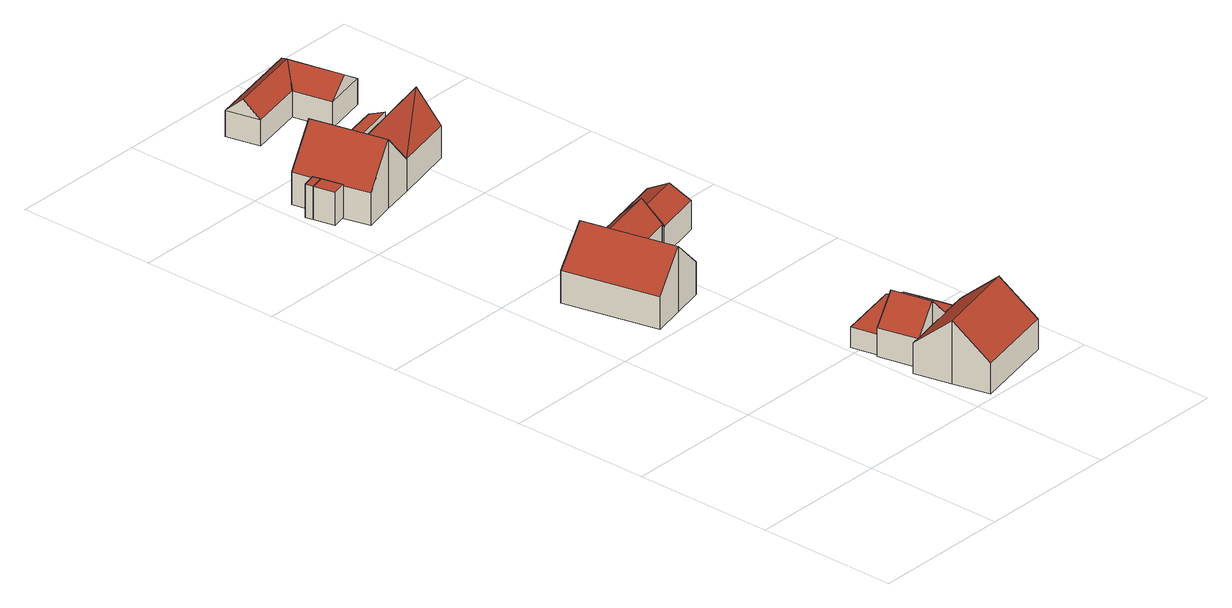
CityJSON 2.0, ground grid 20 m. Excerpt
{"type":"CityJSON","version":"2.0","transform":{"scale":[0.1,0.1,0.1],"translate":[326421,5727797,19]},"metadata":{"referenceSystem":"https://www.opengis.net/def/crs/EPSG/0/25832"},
"CityObjects":{
"building1":{"type":"Building","attributes":{"Geometrietyp2DReferenz":"3000","Gemeindeschluessel":"05170048","function":"31001_1010","roofType":"1000","measuredHeight":4.69},"address":[{"country":"Germany","locality":"Wesel","thoroughfareNumber":"15","thoroughfareName":"Auf der Laak"}],"geometry":[{"type":"Solid","lod":"2","boundaries":[[[[0,1,2,3]],[[4,5,1,0]],[[6,7,5,4]],[[3,2,7,6]],[[4,0,3,6]],[[1,5,7,2]]]],"semantics":{"surfaces":[{"type":"WallSurface"},{"type":"RoofSurface"},{"type":"GroundSurface"}],"values":[[0,0,0,0,1,2]]}}]},
"building2":{"type":"Building","attributes":{"Geometrietyp2DReferenz":"3000","Gemeindeschluessel":"05170048","function":"51009_1610","roofType":"1000","measuredHeight":4.7},"geometry":[{"type":"Solid","lod":"2","boundaries":[[[[6,7,8,9]],[[4,5,7,6]],[[10,11,5,4]],[[9,8,11,10]],[[4,6,9,10]],[[7,5,11,8]]]],"semantics":{"surfaces":[{"type":"WallSurface"},{"type":"RoofSurface"},{"type":"GroundSurface"}],"values":[[0,0,0,0,1,2]]}}]},
"building3":{"type":"Building","attributes":{"Gemeindeschluessel":"05170048","Geometrietyp2DReferenz":"3000","function":"31001_1010"},"address":[{"country":"Germany","locality":"Wesel","thoroughfareNumber":"17","thoroughfareName":"Auf der Laak"}],"children":["building3-1","building3-2"]},
"building3-1":{"type":"BuildingPart","attributes":{"roofType":"3100","measuredHeight":9.38},"parents":["building3"],"geometry":[{"type":"Solid","lod":"2","boundaries":[[[[12,13,14,15]],[[16,17,13,12]],[[18,19,17,16]],[[20,21,19,18]],[[22,23,24,25]],[[15,14,23,22]],[[22,25,20,18,15]],[[16,12,15,18]],[[13,17,19,21,24,23,14]],[[25,24,21,20]]]],"semantics":{"surfaces":[{"type":"WallSurface"},{"type":"RoofSurface"},{"type":"GroundSurface"},{"type":"ClosureSurface"}],"values":[[0,0,0,0,0,0,1,1,2,3]]}}]},
"building3-2":{"type":"BuildingPart","attributes":{"roofType":"5000","measuredHeight":7.63},"parents":["building3"],"geometry":[{"type":"Solid","lod":"2","boundaries":[[[[25,24,26,27]],[[28,29,21,20]],[[30,31,29,28]],[[32,33,31,30]],[[34,35,33,32]],[[27,26,35,34]],[[28,20,36,30]],[[20,25,36]],[[27,34,32,30,36,25]],[[24,21,29,31,33,35,26]],[[20,21,24,25]]]],"semantics":{"surfaces":[{"type":"WallSurface"},{"type":"RoofSurface"},{"type":"GroundSurface"},{"type":"ClosureSurface"}],"values":[[0,0,0,0,0,0,1,1,1,2,3]]}}]},
"building4":{"type":"Building","attributes":{"Gemeindeschluessel":"05170048","Geometrietyp2DReferenz":"3000","function":"31001_1010"},"address":[{"country":"Germany","locality":"Wesel","thoroughfareNumber":"19","thoroughfareName":"Auf der Laak"}],"children":["building4-1","building4-2","building4-3"]},
"building4-1":{"type":"BuildingPart","attributes":{"roofType":"3100","measuredHeight":8.89},"parents":["building4"],"geometry":[{"type":"MultiSurface","lod":"2","boundaries":[[[37,38,39,40]],[[41,42,38,37]],[[43,44,42,41]],[[45,46,44,43]],[[47,48,46,45]],[[49,50,48,47]],[[51,52,53,54]],[[55,56,52,51]],[[40,39,56,55]],[[43,41,37,40,45]],[[55,51,54,57,49,47,45,40]],[[38,42,44,46,48,50,58,53,52,56,39]],[[59,58,50]],[[60,57,61]],[[49,62,63]],[[63,62,64,59,50]],[[64,60,61,58,59]],[[65,66,53,58]],[[57,54,67,68]],[[66,65,68,67]]],"semantics":{"surfaces":[{"type":"WallSurface"},{"type":"RoofSurface"},{"type":"GroundSurface"},{"type":"ClosureSurface"}],"values":[0,0,0,0,0,0,0,0,0,1,1,2,0,0,0,3,3,0,0,3]}}]},
"building4-2":{"type":"BuildingPart","attributes":{"roofType":"1000","measuredHeight":2.84},"address":[{"country":"Germany","locality":"Wesel","thoroughfareNumber":"19","thoroughfareName":"Auf der Laak"}],"parents":["building4"],"geometry":[{"type":"Solid","lod":"2","boundaries":[[[[67,66,69,70]],[[70,69,71,72]],[[68,67,70,72]],[[66,65,71,69]],[[67,68,65,66]],[[68,72,71,65]]]],"semantics":{"surfaces":[{"type":"WallSurface"},{"type":"RoofSurface"},{"type":"GroundSurface"},{"type":"ClosureSurface"}],"values":[[0,0,1,2,3,3]]}}]},
"building4-3":{"type":"BuildingPart","attributes":{"roofType":"3100","measuredHeight":7.63},"address":[{"country":"Germany","locality":"Wesel","thoroughfareNumber":"19","thoroughfareName":"Auf der Laak"}],"parents":["building4"],"geometry":[{"type":"MultiSurface","lod":"2","boundaries":[[[73,74,50,63]],[[75,76,74,73]],[[77,78,76,75]],[[79,80,78,77]],[[73,63,81,75]],[[61,79,77,75,81]],[[50,74,76,78,80,58,59]],[[81,62,64]],[[64,62,63,50,59]],[[71,65,58,80]],[[79,61,68,72]],[[65,71,72,68]],[[81,64,60]],[[61,60,64,59,58]]],"semantics":{"surfaces":[{"type":"WallSurface"},{"type":"RoofSurface"},{"type":"GroundSurface"},{"type":"ClosureSurface"}],"values":[0,0,0,0,1,1,2,0,3,0,0,3,0,3]}}]},
"building5":{"type":"Building","attributes":{"Geometrietyp2DReferenz":"3000","Gemeindeschluessel":"05170048","function":"51009_1610","roofType":"1000","measuredHeight":2.93},"geometry":[{"type":"Solid","lod":"2","boundaries":[[[[82,83,84,85]],[[70,69,83,82]],[[72,71,69,70]],[[86,87,71,72]],[[88,89,87,86]],[[90,91,89,88]],[[85,84,91,90]],[[88,86,72,70,82,85,90]],[[83,69,71,87,89,91,84]]]],"semantics":{"surfaces":[{"type":"WallSurface"},{"type":"RoofSurface"},{"type":"GroundSurface"}],"values":[[0,0,0,0,0,0,0,1,2]]}}]},
"building6":{"type":"Building","attributes":{"Geometrietyp2DReferenz":"3000","Gemeindeschluessel":"05170048","function":"31001_2723","roofType":"1000","measuredHeight":2.44},"address":[{"country":"Germany","locality":"Wesel","thoroughfareNumber":"19","thoroughfareName":"Auf der Laak"}],"geometry":[{"type":"Solid","lod":"2","boundaries":[[[[92,93,94,95]],[[96,97,93,92]],[[98,99,97,96]],[[95,94,99,98]],[[96,92,95,98]],[[93,97,99,94]]]],"semantics":{"surfaces":[{"type":"WallSurface"},{"type":"RoofSurface"},{"type":"GroundSurface"}],"values":[[0,0,0,0,1,2]]}}]},
"building7":{"type":"Building","attributes":{"Gemeindeschluessel":"05170048","Geometrietyp2DReferenz":"3000","function":"31001_1010"},"address":[{"country":"Germany","locality":"Wesel","thoroughfareNumber":"15","thoroughfareName":"Auf der Laak"}],"children":["building7-1","building7-2"]},
"building7-1":{"type":"BuildingPart","attributes":{"roofType":"3100","measuredHeight":9.83},"parents":["building7"],"geometry":[{"type":"Solid","lod":"2","boundaries":[[[[100,101,102,103]],[[104,105,101,100]],[[106,107,105,104]],[[108,109,107,106]],[[110,111,109,108]],[[112,113,111,110]],[[114,115,113,112]],[[116,117,115,114]],[[118,119,117,116]],[[103,102,120,121]],[[110,108,106,104,100,103,112]],[[121,118,116,114,112,103]],[[101,105,107,109,111,113,115,117,119,120,102]],[[121,120,119,118]]]],"semantics":{"surfaces":[{"type":"WallSurface"},{"type":"RoofSurface"},{"type":"GroundSurface"},{"type":"ClosureSurface"}],"values":[[0,0,0,0,0,0,0,0,0,0,1,1,2,3]]}}]},
"building7-2":{"type":"BuildingPart","attributes":{"roofType":"5000","measuredHeight":9.23},"parents":["building7"],"geometry":[{"type":"Solid","lod":"2","boundaries":[[[[122,123,119,118]],[[124,125,123,122]],[[126,127,125,124]],[[128,129,127,126]],[[130,131,129,128]],[[132,133,131,130]],[[121,120,133,132]],[[118,130,128,126,124,122]],[[130,118,134]],[[118,121,134]],[[130,121,132]],[[121,130,134]],[[119,123,125,127,129,131,133,120]],[[118,119,120,121]]]],"semantics":{"surfaces":[{"type":"WallSurface"},{"type":"RoofSurface"},{"type":"GroundSurface"},{"type":"ClosureSurface"}],"values":[[0,0,0,0,0,0,0,1,1,1,1,1,2,3]]}}]},
"building8":{"type":"Building","attributes":{"Geometrietyp2DReferenz":"3000","Gemeindeschluessel":"05170048","function":"31001_2463","roofType":"3100","measuredHeight":5.74},"address":[{"country":"Germany","locality":"Wesel","thoroughfareNumber":"17","thoroughfareName":"Auf der Laak"}],"geometry":[{"type":"Solid","lod":"2","boundaries":[[[[135,136,137,138]],[[139,140,136,135]],[[141,142,140,139]],[[143,144,142,141]],[[145,146,144,143]],[[147,148,146,145]],[[138,137,148,147]],[[147,145,143,138]],[[141,139,135,138,143]],[[136,140,142,144,146,148,137]]]],"semantics":{"surfaces":[{"type":"WallSurface"},{"type":"RoofSurface"},{"type":"GroundSurface"}],"values":[[0,0,0,0,0,0,0,1,1,2]]}}]},
"building9":{"type":"Building","attributes":{"Geometrietyp2DReferenz":"3000","Gemeindeschluessel":"05170048","function":"51009_1610","roofType":"1000","measuredHeight":4.63},"geometry":[{"type":"Solid","lod":"2","boundaries":[[[[149,150,151,152]],[[153,154,150,149]],[[155,156,154,153]],[[157,158,156,155]],[[159,160,158,157]],[[152,151,160,159]],[[157,155,153,149,152,159]],[[150,154,156,158,160,151]]]],"semantics":{"surfaces":[{"type":"WallSurface"},{"type":"RoofSurface"},{"type":"GroundSurface"}],"values":[[0,0,0,0,0,0,1,2]]}}]},
"building10":{"type":"Building","attributes":{"Gemeindeschluessel":"05170048","Geometrietyp2DReferenz":"3000","function":"31001_2463"},"address":[{"country":"Germany","locality":"Wesel","thoroughfareNumber":"15","thoroughfareName":"Auf der Laak"}],"children":["building10-1","building10-2"]},
"building10-1":{"type":"BuildingPart","attributes":{"roofType":"5000","measuredHeight":5.92},"parents":["building10"],"geometry":[{"type":"MultiSurface","lod":"2","boundaries":[[[161,162,163,164]],[[165,166,162,161]],[[164,163,167,168]],[[161,169,165]],[[168,170,164]],[[164,170,169,161]],[[165,169,170,168]],[[162,166,167,163]],[[171,168,167,172]],[[171,172,166,165]]],"semantics":{"surfaces":[{"type":"WallSurface"},{"type":"RoofSurface"},{"type":"GroundSurface"},{"type":"ClosureSurface"}],"values":[0,0,0,1,0,1,1,2,0,3]}}]},
"building10-2":{"type":"BuildingPart","attributes":{"roofType":"5000","measuredHeight":5.92},"parents":["building10"],"geometry":[{"type":"Solid","lod":"2","boundaries":[[[[171,172,173,174]],[[175,176,166,165]],[[174,173,176,175]],[[171,169,165]],[[175,177,174]],[[174,177,169,171]],[[165,169,177,175]],[[172,166,176,173]],[[165,166,172,171]]]],"semantics":{"surfaces":[{"type":"WallSurface"},{"type":"RoofSurface"},{"type":"GroundSurface"},{"type":"ClosureSurface"}],"values":[[0,0,0,1,0,1,1,2,3]]}}]}
},
"vertices":[
[13,880,54],[13,880,7],[34,885,7],[34,885,54],[6,910,54],[6,910,7],[27,915,54],[27,915,7],
[24,926,7],[24,926,54],[4,921,54],[4,921,7],
[89,419,47],[89,419,1],[136,430,1],[136,430,94],[58,553,47],[58,553,1],[105,563,94],[105,563,1],[151,574,47],[151,574,1],[182,441,47],[182,441,1],[165,517,1],[165,517,47],
[221,530,1],[221,530,48],[211,588,47],[211,588,1],[217,559,77],[217,559,1],[224,529,47],[224,529,1],[221,529,47],[221,529,1],[129,539,77],
[338,83,93],[338,83,5],[338,84,5],[338,84,94],[350,31,48],[350,31,5],[229,4,48],[229,4,5],[217,56,94],[217,56,5],[205,109,48],[205,109,5],[220,112,48],[220,112,5],[326,136,48],[326,136,5],[325,136,5],[325,136,48],[326,134,50],[326,134,5],[288,128,48],[288,128,5],[254,120,5],[287,127,48],[288,128,46],[221,112,48],[220,112,46],[254,120,48],[288,128,7],[325,136,7],[325,136,36],[288,128,36],
[313,191,7],[313,191,36],[276,183,7],[276,183,36],
[207,169,46],[207,169,5],[241,176,82],[241,176,5],[276,184,46],[276,184,5],[276,183,46],[276,183,5],[254,120,82],
[308,213,36],[308,213,7],[290,226,7],[290,226,36],[276,184,36],[276,184,7],[208,169,36],[208,169,7],[200,206,36],[200,206,7],
[366,89,32],[366,89,7],[354,140,7],[354,140,32],[338,83,32],[338,83,7],[326,134,32],[326,134,7],
[43,848,52],[43,848,6],[88,859,6],[88,859,104],[34,885,52],[34,885,6],[27,915,52],[27,915,6],[24,926,52],[24,926,6],[18,955,52],[18,955,6],[63,966,104],[63,966,6],[109,977,52],[109,977,6],[113,958,52],[113,958,6],[119,934,52],[119,934,6],[134,869,6],[134,869,52],
[127,936,52],[127,936,6],[132,945,42],[132,945,6],[202,962,45],[202,962,6],[207,963,45],[207,963,6],[216,924,98],[216,924,6],[224,890,52],[224,890,6],[86,892,98],
[211,588,46],[211,588,4],[217,559,4],[217,559,62],[210,589,45],[210,589,4],[282,606,45],[282,606,4],[288,576,62],[288,576,4],[295,546,45],[295,546,4],[224,529,45],[224,529,4],
[202,962,54],[202,962,8],[185,974,8],[185,974,54],[132,945,54],[132,945,8],[127,936,54],[127,936,8],[119,934,54],[119,934,8],[113,958,54],[113,958,8],
[238,1161,39],[238,1161,2],[96,1130,2],[96,1130,39],[248,1113,39],[248,1113,2],[107,1082,2],[107,1082,39],[212,1130,61],[102,1106,61],[186,1099,39],[186,1099,2],
[198,1044,2],[198,1044,39],[261,1058,39],[261,1058,2],[229,1051,61]
]}
